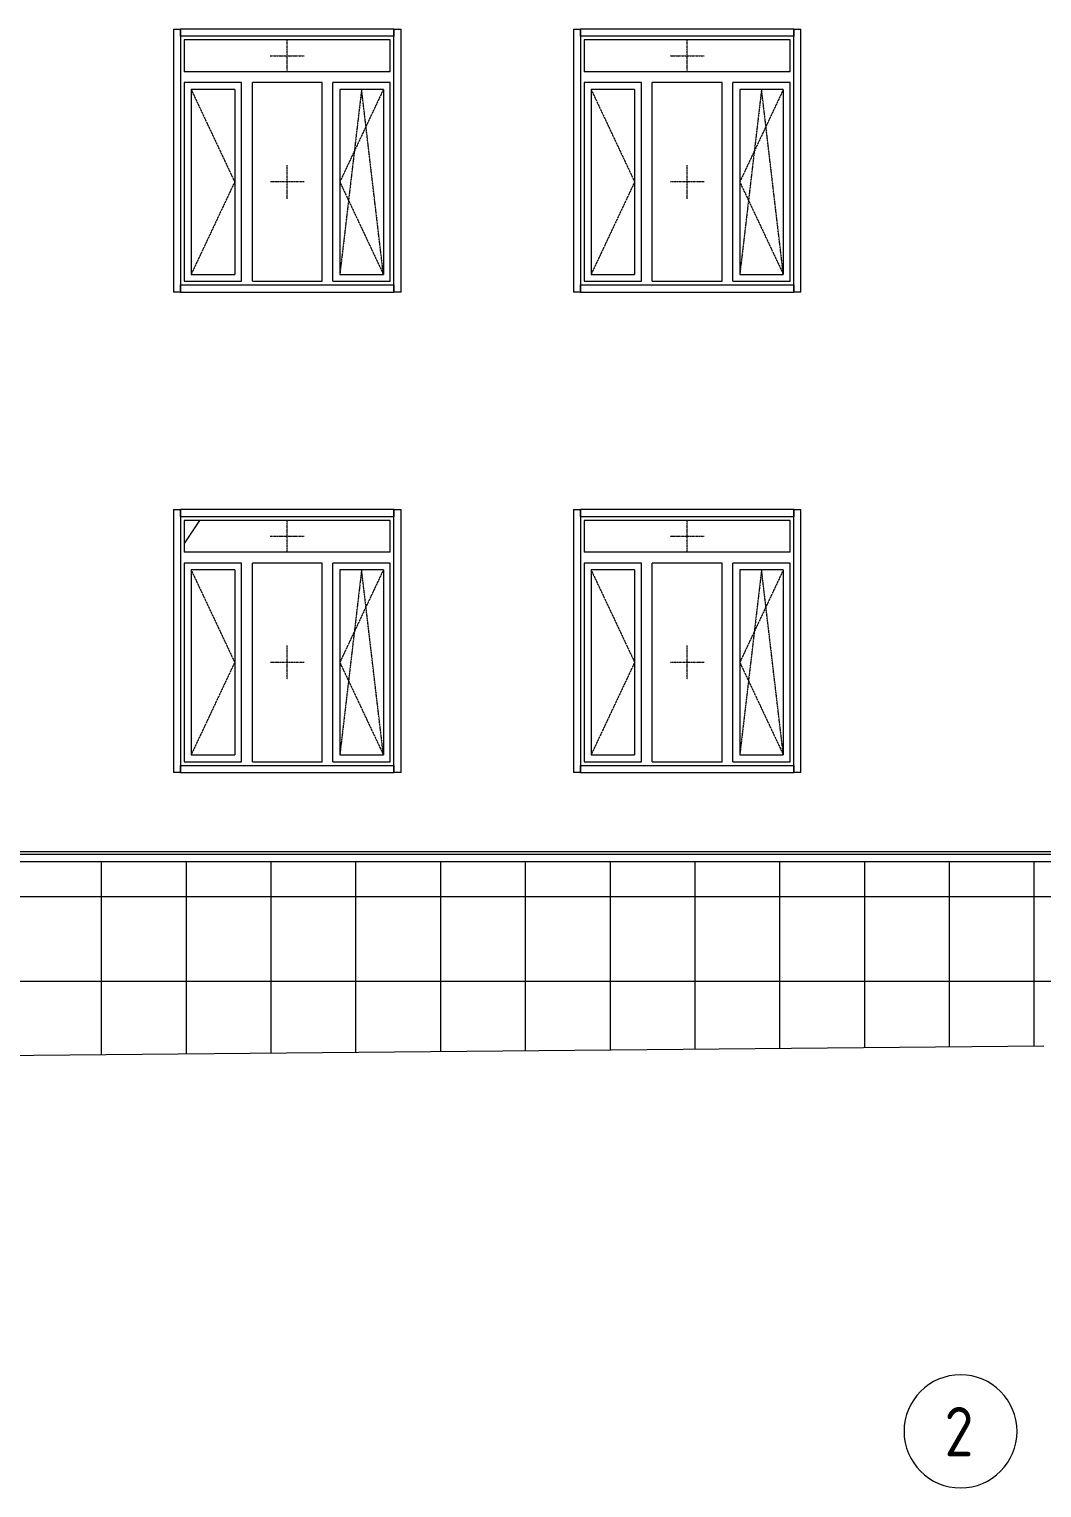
# Model space of a CAD drawing. Header units: millimetres. Extents: x -515342 to 330399, y -224905 to 507333.
# Drawn here: x 229133 to 236298, y -2235 to 8088 of the extents above; entities that cross this region are included whole.
import ezdxf

# ---------------------------------------------------------------- set-up
doc = ezdxf.new("R2010")
doc.units = ezdxf.units.MM
doc.linetypes.add('ASVP_Штриховая_ш2 п1', pattern=[3, 2, -1])
doc.layers.get('0').update_dxf_attribs({"lineweight": 0})
for name, color, linetype, lineweight in [('Витраж', 7, 'Continuous', 0), ('Линии', 7, 'Continuous', 0), ('Ограждение', 7, 'Continuous', 0), ('Окна', 7, 'Continuous', 0), ('Окна открывание', 7, 'Continuous', 0), ('Оси', 7, 'Continuous', 0), ('Стены внутренние', 7, 'Continuous', 0), ('Стены штриховка поверхности', 7, 'Continuous', 0)]:
    doc.layers.add(name, color=color, linetype=linetype, lineweight=lineweight)
doc.styles.add('GOST Common', font='', dxfattribs={"width": 0.9, "height": 350})
doc.styles.get('GOST Common').set_extended_font_data('GOST Common')
pattern_1 = [(236.31, (995.8, 1244.6), (-1777.996, -3556.002), [641.07, -5769.6]), (236.31, (1031.34, 1137.9), (-1777.996, -3556.002), [384.64, -6026.03]), (236.31, (818, 1137.9), (-1777.996, -3556.002), [384.64, -6026.03])]

# ---------------------------------------------------------------- blocks, each defined once
blk = doc.blocks.new('Окно_ПВХ_3Створки_1Фрамуга-верх - АР_Окно_ОП_1820_h_х1570_3ст2фр-в-V16-О_АР_Эскиз_Фасад 1-12 копия 1')
at = {"layer": 'Окна'}
h = blk.add_hatch(dxfattribs=at)
h.set_pattern_fill('FP_1', color=256, style=0, pattern_type=2)
h.set_pattern_definition(pattern_1)
h.paths.add_polyline_path([(10094, 885), (10094, 2193), (9786, 2193), (9786, 885), (10032, 885)])
for p, q in [((11195, 2544), (9737, 2544)), ((9737, 2544), (9737, 2318)), ((11195, 2318), (11195, 2544)), ((11195, 2318), (9737, 2318)), ((10143, 2242), (9737, 2242)), ((9737, 2242), (9737, 836)), ((9786, 2193), (9786, 885)), ((10094, 2193), (9786, 2193)), ((10094, 2193), (10094, 885)), ((10143, 836), (10143, 2242)), ((10713, 2242), (10219, 2242)), ((10219, 836), (10219, 2242)), ((10713, 836), (10713, 2242)), ((11195, 2242), (10789, 2242)), ((10789, 836), (10789, 2242)), ((10838, 2193), (10838, 885)), ((11146, 2193), (10838, 2193)), ((11146, 2193), (11146, 885)), ((11195, 836), (11195, 2242)), ((9737, 836), (10143, 836)), ((9786, 885), (10094, 885)), ((10219, 836), (10713, 836)), ((10789, 836), (11195, 836)), ((10838, 885), (11146, 885))]:
    blk.add_line(p, q, dxfattribs=at)
at = {"layer": 'Окна открывание', "linetype": 'ASVP_Штриховая_ш2 п1'}
for p, q in [((10466, 2318), (10466, 2544)), ((10346, 2431), (10586, 2431)), ((9786, 2193), (10094, 1539)), ((10992, 2193), (10838, 885)), ((11146, 2193), (10838, 1539)), ((11146, 885), (10992, 2193)), ((10466, 1419), (10466, 1659)), ((10094, 1539), (9786, 885)), ((10586, 1539), (10346, 1539)), ((10838, 1539), (11146, 885))]:
    blk.add_line(p, q, dxfattribs=at)
blk = doc.blocks.new('Окно_ПВХ_3Створки_1Фрамуга-верх - АР_Окно_ОП_1820_h_х1570_3ст2фр-в-V17-О_АР_Эскиз_Фасад 1-12 копия 1')
at = {"layer": 'Окна'}
h = blk.add_hatch(dxfattribs=at)
h.set_pattern_fill('FP_1', color=256, style=0, pattern_type=2)
h.set_pattern_definition(pattern_1)
h.paths.add_polyline_path([(8008, 885), (8316, 885), (8316, 2193), (8008, 2193), (8008, 1193)])
at = {"layer": 'Окна открывание'}
h = blk.add_hatch(dxfattribs=at)
h.set_pattern_fill('FP_1', color=256, style=0, pattern_type=2)
h.set_pattern_definition(pattern_1)
h.paths.add_polyline_path([(7959, 2318), (8365, 2318), (8365, 2544), (6907, 2544), (6907, 2318), (7883, 2318)])
h = blk.add_hatch(dxfattribs=at)
h.set_pattern_fill('FP_1', color=256, style=0, pattern_type=2)
h.set_pattern_definition(pattern_1)
h.paths.add_polyline_path([(7389, 836), (7883, 836), (7883, 2242), (7389, 2242), (7389, 887)])
at = {"layer": 'Окна'}
for p, q in [((8365, 2544), (6907, 2544)), ((6907, 2544), (6907, 2318)), ((8365, 2318), (8365, 2544)), ((8365, 2318), (6907, 2318)), ((7313, 2242), (6907, 2242)), ((6907, 2242), (6907, 836)), ((6956, 2193), (6956, 885)), ((7264, 2193), (6956, 2193)), ((7264, 2193), (7264, 885)), ((7313, 836), (7313, 2242)), ((7883, 2242), (7389, 2242)), ((7389, 836), (7389, 2242)), ((7883, 836), (7883, 2242)), ((8365, 2242), (7959, 2242)), ((7959, 836), (7959, 2242)), ((8008, 2193), (8008, 885)), ((8316, 2193), (8008, 2193)), ((8316, 2193), (8316, 885)), ((8365, 836), (8365, 2242)), ((6907, 836), (7313, 836)), ((6956, 885), (7264, 885)), ((7389, 836), (7883, 836)), ((7959, 836), (8365, 836)), ((8008, 885), (8316, 885))]:
    blk.add_line(p, q, dxfattribs=at)
at = {"layer": 'Окна открывание', "linetype": 'ASVP_Штриховая_ш2 п1'}
for p, q in [((7636, 2318), (7636, 2544)), ((7516, 2431), (7756, 2431)), ((6956, 2193), (7264, 1539)), ((8162, 2193), (8008, 885)), ((8316, 2193), (8008, 1539)), ((8316, 885), (8162, 2193)), ((7636, 1419), (7636, 1659)), ((7264, 1539), (6956, 885)), ((7756, 1539), (7516, 1539)), ((8008, 1539), (8316, 885))]:
    blk.add_line(p, q, dxfattribs=at)
blk = doc.blocks.new('Окно_ПВХ_3Створки_1Фрамуга-верх - АР_Окно_ОП_1820_h_х1570_3ст2фр-в-V23-О_АР_Эскиз_Фасад 1-12 копия 1')
at = {"layer": 'Окна'}
h = blk.add_hatch(dxfattribs=at)
h.set_pattern_fill('FP_1', color=256, style=0, pattern_type=2)
h.set_pattern_definition(pattern_1)
h.paths.add_polyline_path([(9786, 4285), (10094, 4285), (10094, 5593), (9786, 5593), (9786, 4428)])
for p, q in [((11195, 5944), (9737, 5944)), ((9737, 5944), (9737, 5718)), ((11195, 5718), (11195, 5944)), ((11195, 5718), (9737, 5718)), ((10143, 5642), (9737, 5642)), ((9737, 5642), (9737, 4236)), ((9786, 5593), (9786, 4285)), ((10094, 5593), (9786, 5593)), ((10094, 5593), (10094, 4285)), ((10143, 4236), (10143, 5642)), ((10713, 5642), (10219, 5642)), ((10219, 4236), (10219, 5642)), ((10713, 4236), (10713, 5642)), ((11195, 5642), (10789, 5642)), ((10789, 4236), (10789, 5642)), ((10838, 5593), (10838, 4285)), ((11146, 5593), (10838, 5593)), ((11146, 5593), (11146, 4285)), ((11195, 4236), (11195, 5642)), ((9737, 4236), (10143, 4236)), ((9786, 4285), (10094, 4285)), ((10219, 4236), (10713, 4236)), ((10789, 4236), (11195, 4236)), ((10838, 4285), (11146, 4285))]:
    blk.add_line(p, q, dxfattribs=at)
at = {"layer": 'Окна открывание', "linetype": 'ASVP_Штриховая_ш2 п1'}
for p, q in [((10466, 5718), (10466, 5944)), ((10346, 5831), (10586, 5831)), ((9786, 5593), (10094, 4939)), ((10992, 5593), (10838, 4285)), ((11146, 5593), (10838, 4939)), ((11146, 4285), (10992, 5593)), ((10466, 4819), (10466, 5059)), ((10094, 4939), (9786, 4285)), ((10586, 4939), (10346, 4939)), ((10838, 4939), (11146, 4285))]:
    blk.add_line(p, q, dxfattribs=at)
blk = doc.blocks.new('Окно_ПВХ_3Створки_1Фрамуга-верх - АР_Окно_ОП_1820_h_х1570_3ст2фр-в-V24-О_АР_Эскиз_Фасад 1-12 копия 1')
at = {"layer": 'Окна'}
h = blk.add_hatch(dxfattribs=at)
h.set_pattern_fill('FP_1', color=256, style=0, pattern_type=2)
h.set_pattern_definition(pattern_1)
h.paths.add_polyline_path([(8019, 4285), (8316, 4285), (8316, 5593), (8008, 5593), (8008, 4285)])
at = {"layer": 'Окна открывание'}
h = blk.add_hatch(dxfattribs=at)
h.set_pattern_fill('FP_1', color=256, style=0, pattern_type=2)
h.set_pattern_definition(pattern_1)
h.paths.add_polyline_path([(7389, 4236), (7883, 4236), (7883, 5642), (7389, 5642), (7389, 4287)])
at = {"layer": 'Окна'}
for p, q in [((8365, 5944), (6907, 5944)), ((6907, 5944), (6907, 5718)), ((8365, 5718), (8365, 5944)), ((8365, 5718), (6907, 5718)), ((7313, 5642), (6907, 5642)), ((6907, 5642), (6907, 4236)), ((6956, 5593), (6956, 4285)), ((7264, 5593), (6956, 5593)), ((7264, 5593), (7264, 4285)), ((7313, 4236), (7313, 5642)), ((7883, 5642), (7389, 5642)), ((7389, 4236), (7389, 5642)), ((7883, 4236), (7883, 5642)), ((8365, 5642), (7959, 5642)), ((7959, 4236), (7959, 5642)), ((8008, 5593), (8008, 4285)), ((8316, 5593), (8008, 5593)), ((8316, 5593), (8316, 4285)), ((8365, 4236), (8365, 5642)), ((6907, 4236), (7313, 4236)), ((6956, 4285), (7264, 4285)), ((7389, 4236), (7883, 4236)), ((7959, 4236), (8365, 4236)), ((8008, 4285), (8316, 4285))]:
    blk.add_line(p, q, dxfattribs=at)
at = {"layer": 'Окна открывание', "linetype": 'ASVP_Штриховая_ш2 п1'}
for p, q in [((7636, 5718), (7636, 5944)), ((7516, 5831), (7756, 5831)), ((6956, 5593), (7264, 4939)), ((8162, 5593), (8008, 4285)), ((8316, 5593), (8008, 4939)), ((8316, 4285), (8162, 5593)), ((7636, 4819), (7636, 5059)), ((7264, 4939), (6956, 4285)), ((7756, 4939), (7516, 4939)), ((8008, 4939), (8316, 4285))]:
    blk.add_line(p, q, dxfattribs=at)
blk = doc.blocks.new('Прямоугольный импост - АР_Откос_Металлический_50х330 Белый Правый-9899488-О_АР_Эскиз_Фасад 1-12 копия 1')
at = {"layer": 'Витраж'}
for p, q in [((30163, 2570), (30163, 2620)), ((31673, 2620), (30163, 2620)), ((31673, 2620), (31673, 2570)), ((31673, 2570), (30163, 2570))]:
    blk.add_line(p, q, dxfattribs=at)
blk = doc.blocks.new('Прямоугольный импост - АР_Откос_Металлический_50х330 Белый Левый-9898756-О_АР_Эскиз_Фасад 1-12 копия 1')
at = {"layer": 'Витраж'}
for p, q in [((30163, 760), (30163, 810)), ((30163, 810), (31673, 810)), ((30163, 760), (31673, 760)), ((31673, 810), (31673, 760))]:
    blk.add_line(p, q, dxfattribs=at)
blk = doc.blocks.new('Прямоугольный импост - АР_Откос_Металлический_50х330 Белый Правый-9899489-О_АР_Эскиз_Фасад 1-12 копия 1')
at = {"layer": 'Витраж'}
for p, q in [((30113, 2620), (30163, 2620)), ((30113, 2620), (30113, 760)), ((30163, 2620), (30163, 760)), ((30163, 760), (30113, 760))]:
    blk.add_line(p, q, dxfattribs=at)
blk = doc.blocks.new('Прямоугольный импост - АР_Откос_Металлический_50х330 Белый Левый-9898757-О_АР_Эскиз_Фасад 1-12 копия 1')
at = {"layer": 'Витраж'}
for p, q in [((31673, 2620), (31723, 2620)), ((31673, 760), (31673, 2620)), ((31723, 760), (31723, 2620)), ((31723, 760), (31673, 760))]:
    blk.add_line(p, q, dxfattribs=at)
blk = doc.blocks.new('Прямоугольный импост - АР_Откос_Металлический_50х330 Коричневый Правый-9899916-О_АР_Эскиз_Фасад 1-12 копия 1')
at = {"layer": 'Витраж'}
for p, q in [((17731, 2570), (17731, 2620)), ((19241, 2620), (17731, 2620)), ((19241, 2620), (19241, 2570)), ((19241, 2570), (17731, 2570))]:
    blk.add_line(p, q, dxfattribs=at)
blk = doc.blocks.new('Прямоугольный импост - АР_Откос_Металлический_50х330 Коричневый Левый-9899770-О_АР_Эскиз_Фасад 1-12 копия 1')
at = {"layer": 'Витраж'}
for p, q in [((17731, 760), (17731, 810)), ((17731, 810), (19241, 810)), ((17731, 760), (19241, 760)), ((19241, 810), (19241, 760))]:
    blk.add_line(p, q, dxfattribs=at)
blk = doc.blocks.new('Прямоугольный импост - АР_Откос_Металлический_50х330 Коричневый Правый-9899914-О_АР_Эскиз_Фасад 1-12 копия 1')
at = {"layer": 'Витраж'}
for p, q in [((38540, 2620), (38590, 2620)), ((38540, 2620), (38540, 760)), ((38590, 2620), (38590, 760)), ((38590, 760), (38540, 760))]:
    blk.add_line(p, q, dxfattribs=at)
blk = doc.blocks.new('Прямоугольный импост - АР_Откос_Металлический_50х330 Коричневый Левый-9899768-О_АР_Эскиз_Фасад 1-12 копия 1')
at = {"layer": 'Витраж'}
for p, q in [((40000, 2620), (40050, 2620)), ((40000, 760), (40000, 2620)), ((40050, 760), (40050, 2620)), ((40050, 760), (40000, 760))]:
    blk.add_line(p, q, dxfattribs=at)
blk = doc.blocks.new('Ограждение - Ограждение-10017249-О_АР_Эскиз_Фасад 1-12 копия 1')
at = {"layer": 'Ограждение'}
for p, q in [((-330, 200), (-557, 182)), ((-557, 182), (13125, 182)), ((-557, 182), (-557, 130)), ((-557, 130), (13125, 130)), ((13575, 182), (13645, 182)), ((13575, 130), (13645, 130)), ((13645, 182), (13645, 130))]:
    blk.add_line(p, q, dxfattribs=at)
blk = doc.blocks.new('СД_Люблино_Фасады_rvt-1-О_АР_Эскиз_Фасад 1-12 копия 1')
at = {"layer": 'Стены штриховка поверхности', "true_color": 0xcacaca}
h = blk.add_hatch(dxfattribs=at)
h.set_pattern_fill('FP_8', color=9, style=0, pattern_type=2)
h.set_pattern_definition([(0, (13645, 1350), (0, 600), []), (90, (13645, 1350), (-600, 4e-14), [])])
h.paths.add_polyline_path([(-505, -1300), (12990, -1176), (12990, -1251), (13125, -1250), (13125, 130), (-505, 130), (-505, -1251)])
h.paths.add_polyline_path([(13611, -1000), (13645, -1000), (13645, 130), (13575, 130), (13575, -1000)])
at = {"layer": 'Стены внутренние'}
blk.add_line((-455, 200), (13125, 200), dxfattribs=at)
at = {"layer": 'Витраж', "lineweight": 9}
for name, p in [('Прямоугольный импост - АР_Откос_Металлический_50х330 Белый Правый-9899489-О_АР_Эскиз_Фасад 1-12 копия 1', (-23282, 3400)), ('Прямоугольный импост - АР_Откос_Металлический_50х330 Белый Правый-9899488-О_АР_Эскиз_Фасад 1-12 копия 1', (-23282, 3400)), ('Прямоугольный импост - АР_Откос_Металлический_50х330 Белый Левый-9898757-О_АР_Эскиз_Фасад 1-12 копия 1', (-23282, 3400)), ('Прямоугольный импост - АР_Откос_Металлический_50х330 Белый Правый-9899489-О_АР_Эскиз_Фасад 1-12 копия 1', (-20452, 3400)), ('Прямоугольный импост - АР_Откос_Металлический_50х330 Белый Правый-9899488-О_АР_Эскиз_Фасад 1-12 копия 1', (-20452, 3400)), ('Прямоугольный импост - АР_Откос_Металлический_50х330 Белый Левый-9898757-О_АР_Эскиз_Фасад 1-12 копия 1', (-20452, 3400)), ('Прямоугольный импост - АР_Откос_Металлический_50х330 Белый Левый-9898756-О_АР_Эскиз_Фасад 1-12 копия 1', (-23282, 3400)), ('Прямоугольный импост - АР_Откос_Металлический_50х330 Белый Левый-9898756-О_АР_Эскиз_Фасад 1-12 копия 1', (-20452, 3400)), ('Прямоугольный импост - АР_Откос_Металлический_50х330 Коричневый Правый-9899914-О_АР_Эскиз_Фасад 1-12 копия 1', (-31709, 0)), ('Прямоугольный импост - АР_Откос_Металлический_50х330 Коричневый Правый-9899916-О_АР_Эскиз_Фасад 1-12 копия 1', (-10850, 0)), ('Прямоугольный импост - АР_Откос_Металлический_50х330 Коричневый Левый-9899768-О_АР_Эскиз_Фасад 1-12 копия 1', (-31609, 0)), ('Прямоугольный импост - АР_Откос_Металлический_50х330 Белый Правый-9899489-О_АР_Эскиз_Фасад 1-12 копия 1', (-20452, 0)), ('Прямоугольный импост - АР_Откос_Металлический_50х330 Белый Правый-9899488-О_АР_Эскиз_Фасад 1-12 копия 1', (-20452, 0)), ('Прямоугольный импост - АР_Откос_Металлический_50х330 Белый Левый-9898757-О_АР_Эскиз_Фасад 1-12 копия 1', (-20452, 0)), ('Прямоугольный импост - АР_Откос_Металлический_50х330 Коричневый Левый-9899770-О_АР_Эскиз_Фасад 1-12 копия 1', (-10850, 0)), ('Прямоугольный импост - АР_Откос_Металлический_50х330 Белый Левый-9898756-О_АР_Эскиз_Фасад 1-12 копия 1', (-20452, 0))]:
    blk.add_blockref(name, p, dxfattribs=at)
at = {"layer": 'Ограждение', "lineweight": 9}
blk.add_blockref('Ограждение - Ограждение-10017249-О_АР_Эскиз_Фасад 1-12 копия 1', (0, 0), dxfattribs=at)
at = {"layer": 'Окна', "lineweight": 9}
for name in ['Окно_ПВХ_3Створки_1Фрамуга-верх - АР_Окно_ОП_1820_h_х1570_3ст2фр-в-V24-О_АР_Эскиз_Фасад 1-12 копия 1', 'Окно_ПВХ_3Створки_1Фрамуга-верх - АР_Окно_ОП_1820_h_х1570_3ст2фр-в-V23-О_АР_Эскиз_Фасад 1-12 копия 1', 'Окно_ПВХ_3Створки_1Фрамуга-верх - АР_Окно_ОП_1820_h_х1570_3ст2фр-в-V17-О_АР_Эскиз_Фасад 1-12 копия 1', 'Окно_ПВХ_3Створки_1Фрамуга-верх - АР_Окно_ОП_1820_h_х1570_3ст2фр-в-V16-О_АР_Эскиз_Фасад 1-12 копия 1']:
    blk.add_blockref(name, (0, 0), dxfattribs=at)
blk = doc.blocks.new('Ось сетки - Круг_Ø8 мм-6577-О_АР_Эскиз_Фасад 1-12 копия 1')
at = {"layer": 'Оси'}
for start, end in [(360, 180), (180, 360)]:
    blk.add_arc((0, -3903), 400, start, end, dxfattribs=at)

msp = doc.modelspace()

# ---------------------------------------------------------------- linework, layer by layer
at = {"layer": 'Линии'}
msp.add_line((236313.3997, 891.6984), (222809.3997, 767.2332), dxfattribs=at)

# ---------------------------------------------------------------- block references
msp.add_blockref('СД_Люблино_Фасады_rvt-1-О_АР_Эскиз_Фасад 1-12 копия 1', (223323.3997, 2067.7355))
at = {"layer": 'Оси'}
msp.add_blockref('Ось сетки - Круг_Ø8 мм-6577-О_АР_Эскиз_Фасад 1-12 копия 1', (235723.3997, 2067.7355), dxfattribs=at)

# ---------------------------------------------------------------- texts
at = {"layer": 'Оси', "insert": (235609.619, -1662.3053), "char_height": 350, "width": 274.177125, "attachment_point": 1, "style": 'GOST Common'}
msp.add_mtext('\\fGOST Common|b0|i0|c204|p34|;\\W.9;2', dxfattribs=at)

doc.saveas('drawing.dxf')
